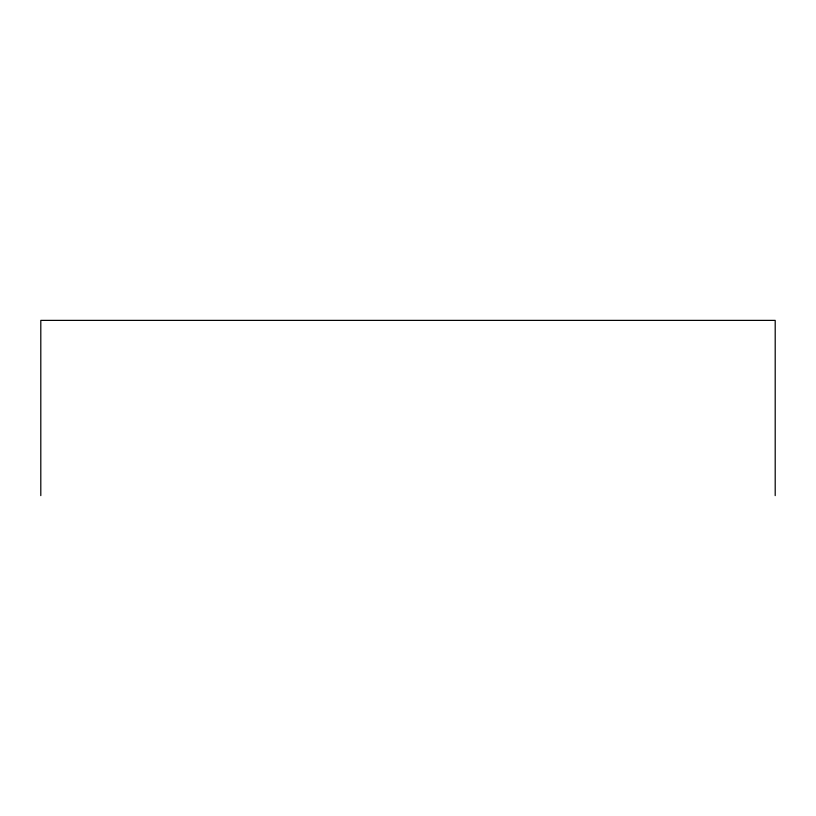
<?xml version="1.0" encoding="UTF-8"?>
<svg xmlns="http://www.w3.org/2000/svg" width="816" height="816" viewBox="0 0 816 816"><rect width="100%" height="100%" fill="white"/><g stroke="black" fill="none" stroke-linecap="round" stroke-linejoin="round"><path stroke-width="1.22" d="M775.2 495.618L775.2 320.382L40.8 320.382L40.8 495.618"/></g></svg>
